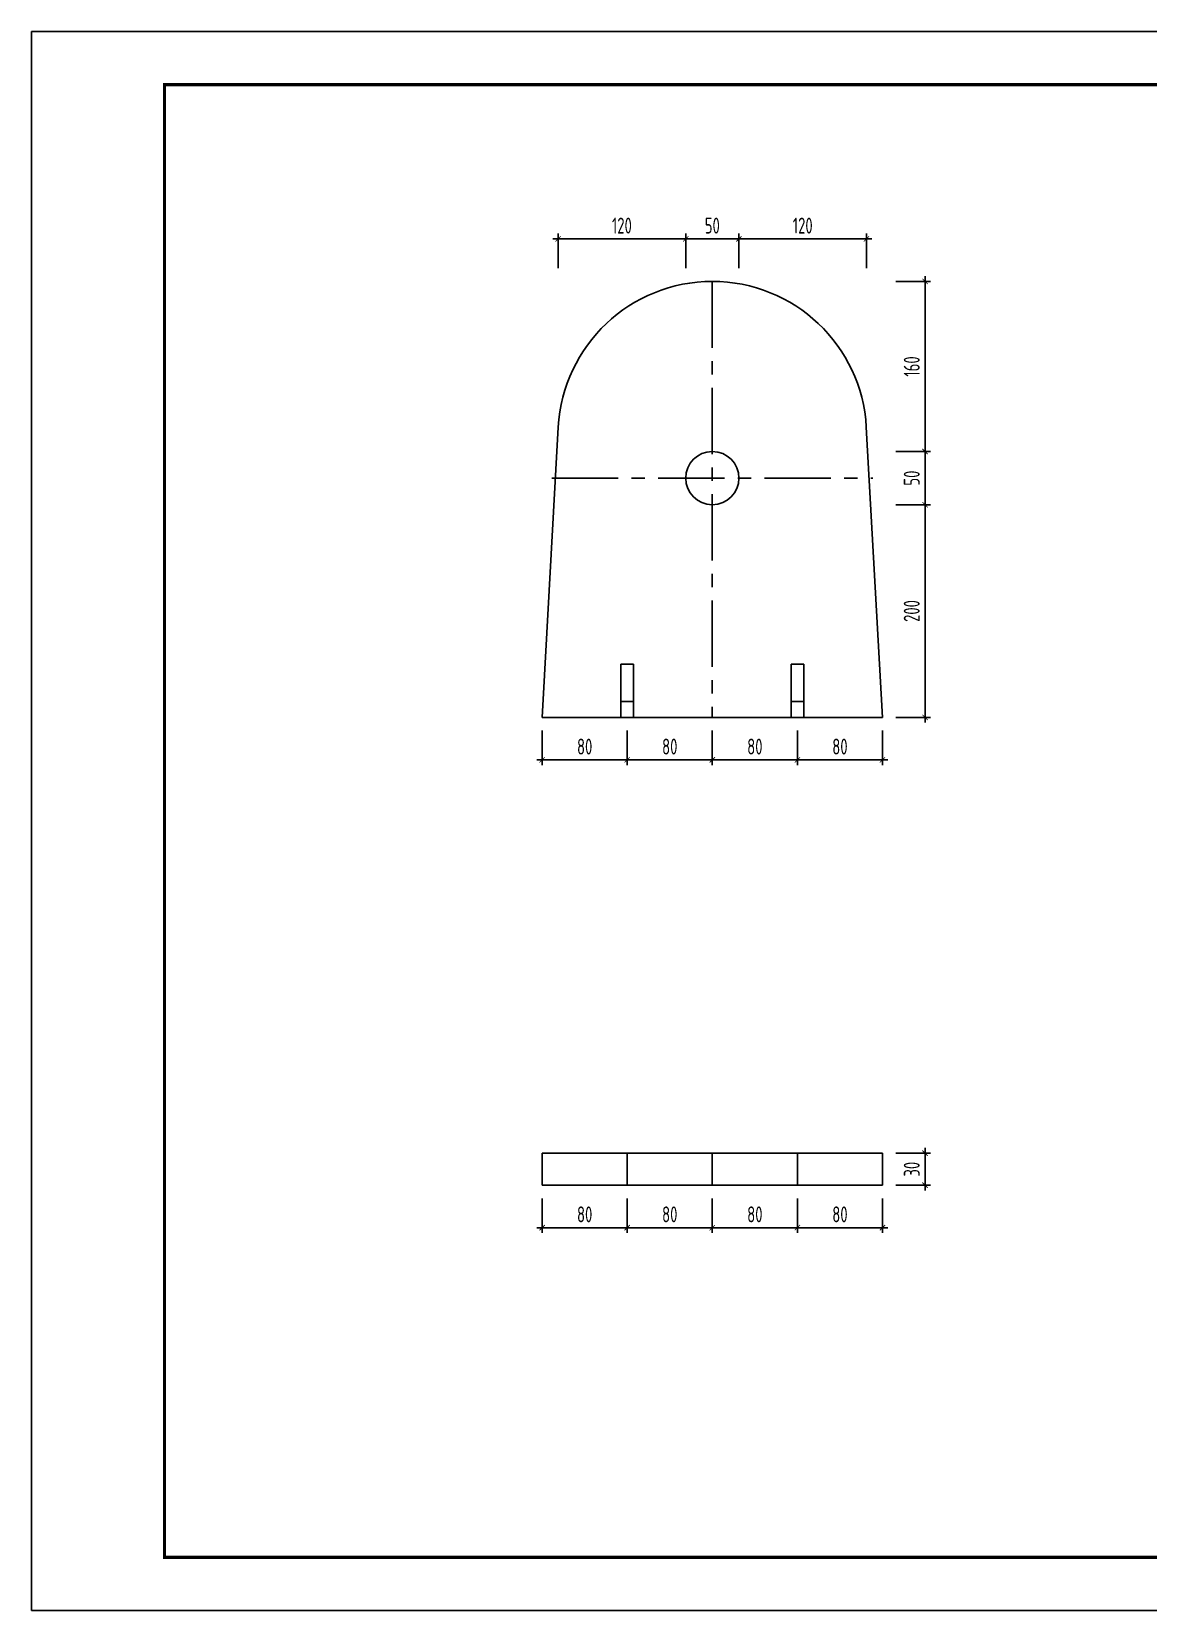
# Model space of a CAD drawing. Extents: x -179386 to 128588, y -100 to 34507.
# Drawn here: x -17271 to 3729, y 0 to 29700 of the extents above; entities that cross this region are included whole.
import ezdxf
from ezdxf.enums import TextEntityAlignment as Align

# ---------------------------------------------------------------- set-up
doc = ezdxf.new("R2010")
doc.units = 0
doc.header["$LTSCALE"] = 1000
doc.linetypes.add('CENTER', pattern=[2, 1.25, -0.25, 0.25, -0.25])
doc.layers.get('0').update_dxf_attribs({"linetype": 'CONTINUOUS'})
doc.layers.get('Defpoints').update_dxf_attribs({"linetype": 'CONTINUOUS'})
doc.layers.add('1粗实线', color=1, linetype='CONTINUOUS', lineweight=30)
doc.layers.add('HFZT', color=5, linetype='CONTINUOUS', lineweight=15)
doc.styles.add('TSSD_Dimension', font='tssdeng.shx', dxfattribs={"width": 0.7, "bigfont": 'hztxt.shx'})
doc.styles.add('TSSD_NORM', font='tssdeng.shx', dxfattribs={"width": 0.7, "bigfont": 'hztxt.shx'})
doc.dimstyles.new('TSSD_100_100', dxfattribs={"dimtxt": 300, "dimasz": 100, "dimexe": 100, "dimexo": 250, "dimgap": 100, "dimtad": 1, "dimdec": 0, "dimzin": 0, "dimdsep": 46, "dimtxsty": 'TSSD_Dimension', "dimblk": 'ARCHTICK', "dimblk1": 'ARCHTICK', "dimblk2": 'ARCHTICK', "dimcen": 0, "dimdle": 100, "dimclrt": 7, "dimadec": 0, "dimazin": 0, "dimtfac": 1, "dimtdec": 0, "dimtix": 1, "dimtmove": 2, "dimatfit": 3, "dimfxl": 1, "dimtolj": 1, "dimtzin": 0, "dimarcsym": 0})

# ---------------------------------------------------------------- blocks, each defined once
blk = doc.blocks.new('DETK')
at = {"color": 7, "linetype": 'Continuous'}
blk.add_lwpolyline([(0, 0), (0, 29700), (42000, 29700), (42000, 0), (0, 0)], dxfattribs=at)
at = {"layer": '1粗实线', "color": 7, "linetype": 'Continuous', "const_width": 60}
blk.add_lwpolyline([(2500, 1000), (2500, 28700), (41000, 28700), (41000, 1000), (2500, 1000)], dxfattribs=at)
at = {"layer": 'HFZT', "color": 2, "style": 'TSSD_NORM', "width": 0.7}
for tag, height, p in [('比例尺', 250, (40275, 3100)), ('图号', 250, (37501, 1700)), ('日期', 250, (40275, 1700)), ('图名', 400, (31926, 1425))]:
    blk.add_attdef(tag, text='', height=height, dxfattribs=at).set_placement(p, align=Align.MIDDLE)
blk = doc.blocks.new('_ArchTick')
at = {"color": 0, "linetype": 'ByBlock', "const_width": 0.15}
blk.add_lwpolyline([(-0.5, -0.5), (0.5, 0.5)], dxfattribs=at)
blk = doc.blocks.new('*D231')
at = {"color": 0, "lineweight": -2, "transparency": 16777216}
for p, q in [((-7671, 16550), (-7671, 15900)), ((-6071, 16550), (-6071, 15900)), ((-7771, 16000), (-5971, 16000))]:
    blk.add_line(p, q, dxfattribs=at)
at = {"layer": 'Defpoints', "color": 0, "transparency": 16777216}
for p in [(-7671, 16800), (-6071, 16800), (-6071, 16000)]:
    blk.add_point(p, dxfattribs=at)
at = {"color": 0, "lineweight": -2, "transparency": 16777216, "xscale": 100, "yscale": 100, "zscale": 100, "rotation": 180}
blk.add_blockref('_ArchTick', (-7671, 16000), dxfattribs=at)
at = {"color": 0, "lineweight": -2, "transparency": 16777216, "xscale": 100, "yscale": 100, "zscale": 100}
blk.add_blockref('_ArchTick', (-6071, 16000), dxfattribs=at)
at = {"color": 7, "transparency": 16777216, "insert": (-6871, 16250), "char_height": 300, "attachment_point": 5, "style": 'TSSD_Dimension'}
blk.add_mtext('\\A1;80', dxfattribs=at)
blk = doc.blocks.new('*D232')
at = {"color": 0, "lineweight": -2, "transparency": 16777216}
for p, q in [((-6071, 16550), (-6071, 15900)), ((-4471, 16550), (-4471, 15900)), ((-6171, 16000), (-4371, 16000))]:
    blk.add_line(p, q, dxfattribs=at)
at = {"layer": 'Defpoints', "color": 0, "transparency": 16777216}
for p in [(-6071, 16800), (-4471, 16800), (-4471, 16000)]:
    blk.add_point(p, dxfattribs=at)
at = {"color": 0, "lineweight": -2, "transparency": 16777216, "xscale": 100, "yscale": 100, "zscale": 100, "rotation": 180}
blk.add_blockref('_ArchTick', (-6071, 16000), dxfattribs=at)
at = {"color": 0, "lineweight": -2, "transparency": 16777216, "xscale": 100, "yscale": 100, "zscale": 100}
blk.add_blockref('_ArchTick', (-4471, 16000), dxfattribs=at)
at = {"color": 7, "transparency": 16777216, "insert": (-5271, 16250), "char_height": 300, "attachment_point": 5, "style": 'TSSD_Dimension'}
blk.add_mtext('\\A1;80', dxfattribs=at)
blk = doc.blocks.new('*D233')
at = {"color": 0, "lineweight": -2, "transparency": 16777216}
for p, q in [((-4471, 16550), (-4471, 15900)), ((-2871, 16550), (-2871, 15900)), ((-4571, 16000), (-2771, 16000))]:
    blk.add_line(p, q, dxfattribs=at)
at = {"layer": 'Defpoints', "color": 0, "transparency": 16777216}
for p in [(-4471, 16800), (-2871, 16800), (-2871, 16000)]:
    blk.add_point(p, dxfattribs=at)
at = {"color": 0, "lineweight": -2, "transparency": 16777216, "xscale": 100, "yscale": 100, "zscale": 100, "rotation": 180}
blk.add_blockref('_ArchTick', (-4471, 16000), dxfattribs=at)
at = {"color": 0, "lineweight": -2, "transparency": 16777216, "xscale": 100, "yscale": 100, "zscale": 100}
blk.add_blockref('_ArchTick', (-2871, 16000), dxfattribs=at)
at = {"color": 7, "transparency": 16777216, "insert": (-3671, 16250), "char_height": 300, "attachment_point": 5, "style": 'TSSD_Dimension'}
blk.add_mtext('\\A1;80', dxfattribs=at)
blk = doc.blocks.new('*D234')
at = {"color": 0, "lineweight": -2, "transparency": 16777216}
for p, q in [((-2871, 16550), (-2871, 15900)), ((-1271, 16550), (-1271, 15900)), ((-2971, 16000), (-1171, 16000))]:
    blk.add_line(p, q, dxfattribs=at)
at = {"layer": 'Defpoints', "color": 0, "transparency": 16777216}
for p in [(-2871, 16800), (-1271, 16800), (-1271, 16000)]:
    blk.add_point(p, dxfattribs=at)
at = {"color": 0, "lineweight": -2, "transparency": 16777216, "xscale": 100, "yscale": 100, "zscale": 100, "rotation": 180}
blk.add_blockref('_ArchTick', (-2871, 16000), dxfattribs=at)
at = {"color": 0, "lineweight": -2, "transparency": 16777216, "xscale": 100, "yscale": 100, "zscale": 100}
blk.add_blockref('_ArchTick', (-1271, 16000), dxfattribs=at)
at = {"color": 7, "transparency": 16777216, "insert": (-2071, 16250), "char_height": 300, "attachment_point": 5, "style": 'TSSD_Dimension'}
blk.add_mtext('\\A1;80', dxfattribs=at)
blk = doc.blocks.new('*D235')
at = {"color": 0, "lineweight": -2, "transparency": 16777216}
for p, q in [((-1021, 20800), (-371, 20800)), ((-471, 16700), (-471, 20900)), ((-1021, 16800), (-371, 16800))]:
    blk.add_line(p, q, dxfattribs=at)
at = {"layer": 'Defpoints', "color": 0, "transparency": 16777216}
for p in [(-1271, 20800), (-471, 20800), (-1271, 16800)]:
    blk.add_point(p, dxfattribs=at)
at = {"color": 0, "lineweight": -2, "transparency": 16777216, "xscale": 100, "yscale": 100, "zscale": 100}
for p, rotation in [((-471, 20800), 90), ((-471, 16800), 270)]:
    blk.add_blockref('_ArchTick', p, dxfattribs=dict(at, rotation=rotation))
at = {"color": 7, "transparency": 16777216, "insert": (-721, 18800), "char_height": 300, "attachment_point": 5, "rotation": 90, "style": 'TSSD_Dimension'}
blk.add_mtext('\\A1;200', dxfattribs=at)
blk = doc.blocks.new('*D236')
at = {"color": 0, "lineweight": -2, "transparency": 16777216}
for p, q in [((-1021, 21800), (-371, 21800)), ((-471, 20700), (-471, 21900)), ((-1021, 20800), (-371, 20800))]:
    blk.add_line(p, q, dxfattribs=at)
at = {"layer": 'Defpoints', "color": 0, "transparency": 16777216}
for p in [(-1271, 21800), (-471, 21800), (-1271, 20800)]:
    blk.add_point(p, dxfattribs=at)
at = {"color": 0, "lineweight": -2, "transparency": 16777216, "xscale": 100, "yscale": 100, "zscale": 100}
for p, rotation in [((-471, 21800), 90), ((-471, 20800), 270)]:
    blk.add_blockref('_ArchTick', p, dxfattribs=dict(at, rotation=rotation))
at = {"color": 7, "transparency": 16777216, "insert": (-721, 21300), "char_height": 300, "attachment_point": 5, "rotation": 90, "style": 'TSSD_Dimension'}
blk.add_mtext('\\A1;50', dxfattribs=at)
blk = doc.blocks.new('*D237')
at = {"color": 0, "lineweight": -2, "transparency": 16777216}
for p, q in [((-1021, 25000), (-371, 25000)), ((-471, 21700), (-471, 25100)), ((-1021, 21800), (-371, 21800))]:
    blk.add_line(p, q, dxfattribs=at)
at = {"layer": 'Defpoints', "color": 0, "transparency": 16777216}
for p in [(-1271, 25000), (-471, 25000), (-1271, 21800)]:
    blk.add_point(p, dxfattribs=at)
at = {"color": 0, "lineweight": -2, "transparency": 16777216, "xscale": 100, "yscale": 100, "zscale": 100}
for p, rotation in [((-471, 25000), 90), ((-471, 21800), 270)]:
    blk.add_blockref('_ArchTick', p, dxfattribs=dict(at, rotation=rotation))
at = {"color": 7, "transparency": 16777216, "insert": (-721, 23400), "char_height": 300, "attachment_point": 5, "rotation": 90, "style": 'TSSD_Dimension'}
blk.add_mtext('\\A1;160', dxfattribs=at)
blk = doc.blocks.new('*D238')
at = {"color": 0, "lineweight": -2, "transparency": 16777216}
for p, q in [((-7371, 25250), (-7371, 25900)), ((-4971, 25250), (-4971, 25900)), ((-7471, 25800), (-4871, 25800))]:
    blk.add_line(p, q, dxfattribs=at)
at = {"layer": 'Defpoints', "color": 0, "transparency": 16777216}
for p in [(-4971, 25800), (-7371, 25000), (-4971, 25000)]:
    blk.add_point(p, dxfattribs=at)
at = {"color": 0, "lineweight": -2, "transparency": 16777216, "xscale": 100, "yscale": 100, "zscale": 100, "rotation": 180}
blk.add_blockref('_ArchTick', (-7371, 25800), dxfattribs=at)
at = {"color": 0, "lineweight": -2, "transparency": 16777216, "xscale": 100, "yscale": 100, "zscale": 100}
blk.add_blockref('_ArchTick', (-4971, 25800), dxfattribs=at)
at = {"color": 7, "transparency": 16777216, "insert": (-6171, 26050), "char_height": 300, "attachment_point": 5, "style": 'TSSD_Dimension'}
blk.add_mtext('\\A1;120', dxfattribs=at)
blk = doc.blocks.new('*D239')
at = {"color": 0, "lineweight": -2, "transparency": 16777216}
for p, q in [((-4971, 25250), (-4971, 25900)), ((-3971, 25250), (-3971, 25900)), ((-5071, 25800), (-3871, 25800))]:
    blk.add_line(p, q, dxfattribs=at)
at = {"layer": 'Defpoints', "color": 0, "transparency": 16777216}
for p in [(-3971, 25800), (-4971, 25000), (-3971, 25000)]:
    blk.add_point(p, dxfattribs=at)
at = {"color": 0, "lineweight": -2, "transparency": 16777216, "xscale": 100, "yscale": 100, "zscale": 100, "rotation": 180}
blk.add_blockref('_ArchTick', (-4971, 25800), dxfattribs=at)
at = {"color": 0, "lineweight": -2, "transparency": 16777216, "xscale": 100, "yscale": 100, "zscale": 100}
blk.add_blockref('_ArchTick', (-3971, 25800), dxfattribs=at)
at = {"color": 7, "transparency": 16777216, "insert": (-4471, 26050), "char_height": 300, "attachment_point": 5, "style": 'TSSD_Dimension'}
blk.add_mtext('\\A1;50', dxfattribs=at)
blk = doc.blocks.new('*D240')
at = {"color": 0, "lineweight": -2, "transparency": 16777216}
for p, q in [((-3971, 25250), (-3971, 25900)), ((-1571, 25250), (-1571, 25900)), ((-4071, 25800), (-1471, 25800))]:
    blk.add_line(p, q, dxfattribs=at)
at = {"layer": 'Defpoints', "color": 0, "transparency": 16777216}
for p in [(-1571, 25800), (-3971, 25000), (-1571, 25000)]:
    blk.add_point(p, dxfattribs=at)
at = {"color": 0, "lineweight": -2, "transparency": 16777216, "xscale": 100, "yscale": 100, "zscale": 100, "rotation": 180}
blk.add_blockref('_ArchTick', (-3971, 25800), dxfattribs=at)
at = {"color": 0, "lineweight": -2, "transparency": 16777216, "xscale": 100, "yscale": 100, "zscale": 100}
blk.add_blockref('_ArchTick', (-1571, 25800), dxfattribs=at)
at = {"color": 7, "transparency": 16777216, "insert": (-2771, 26050), "char_height": 300, "attachment_point": 5, "style": 'TSSD_Dimension'}
blk.add_mtext('\\A1;120', dxfattribs=at)
blk = doc.blocks.new('*D245')
at = {"color": 0, "lineweight": -2, "transparency": 16777216}
for p, q in [((-7671, 7750), (-7671, 7100)), ((-6071, 7750), (-6071, 7100)), ((-7771, 7200), (-5971, 7200))]:
    blk.add_line(p, q, dxfattribs=at)
at = {"layer": 'Defpoints', "color": 0, "transparency": 16777216}
for p in [(-7671, 8000), (-6071, 8000), (-6071, 7200)]:
    blk.add_point(p, dxfattribs=at)
at = {"color": 0, "lineweight": -2, "transparency": 16777216, "xscale": 100, "yscale": 100, "zscale": 100, "rotation": 180}
blk.add_blockref('_ArchTick', (-7671, 7200), dxfattribs=at)
at = {"color": 0, "lineweight": -2, "transparency": 16777216, "xscale": 100, "yscale": 100, "zscale": 100}
blk.add_blockref('_ArchTick', (-6071, 7200), dxfattribs=at)
at = {"color": 7, "transparency": 16777216, "insert": (-6871, 7450), "char_height": 300, "attachment_point": 5, "style": 'TSSD_Dimension'}
blk.add_mtext('\\A1;80', dxfattribs=at)
blk = doc.blocks.new('*D246')
at = {"color": 0, "lineweight": -2, "transparency": 16777216}
for p, q in [((-6071, 7750), (-6071, 7100)), ((-4471, 7750), (-4471, 7100)), ((-6171, 7200), (-4371, 7200))]:
    blk.add_line(p, q, dxfattribs=at)
at = {"layer": 'Defpoints', "color": 0, "transparency": 16777216}
for p in [(-6071, 8000), (-4471, 8000), (-4471, 7200)]:
    blk.add_point(p, dxfattribs=at)
at = {"color": 0, "lineweight": -2, "transparency": 16777216, "xscale": 100, "yscale": 100, "zscale": 100, "rotation": 180}
blk.add_blockref('_ArchTick', (-6071, 7200), dxfattribs=at)
at = {"color": 0, "lineweight": -2, "transparency": 16777216, "xscale": 100, "yscale": 100, "zscale": 100}
blk.add_blockref('_ArchTick', (-4471, 7200), dxfattribs=at)
at = {"color": 7, "transparency": 16777216, "insert": (-5271, 7450), "char_height": 300, "attachment_point": 5, "style": 'TSSD_Dimension'}
blk.add_mtext('\\A1;80', dxfattribs=at)
blk = doc.blocks.new('*D247')
at = {"color": 0, "lineweight": -2, "transparency": 16777216}
for p, q in [((-4471, 7750), (-4471, 7100)), ((-2871, 7750), (-2871, 7100)), ((-4571, 7200), (-2771, 7200))]:
    blk.add_line(p, q, dxfattribs=at)
at = {"layer": 'Defpoints', "color": 0, "transparency": 16777216}
for p in [(-4471, 8000), (-2871, 8000), (-2871, 7200)]:
    blk.add_point(p, dxfattribs=at)
at = {"color": 0, "lineweight": -2, "transparency": 16777216, "xscale": 100, "yscale": 100, "zscale": 100, "rotation": 180}
blk.add_blockref('_ArchTick', (-4471, 7200), dxfattribs=at)
at = {"color": 0, "lineweight": -2, "transparency": 16777216, "xscale": 100, "yscale": 100, "zscale": 100}
blk.add_blockref('_ArchTick', (-2871, 7200), dxfattribs=at)
at = {"color": 7, "transparency": 16777216, "insert": (-3671, 7450), "char_height": 300, "attachment_point": 5, "style": 'TSSD_Dimension'}
blk.add_mtext('\\A1;80', dxfattribs=at)
blk = doc.blocks.new('*D248')
at = {"color": 0, "lineweight": -2, "transparency": 16777216}
for p, q in [((-2871, 7750), (-2871, 7100)), ((-1271, 7750), (-1271, 7100)), ((-2971, 7200), (-1171, 7200))]:
    blk.add_line(p, q, dxfattribs=at)
at = {"layer": 'Defpoints', "color": 0, "transparency": 16777216}
for p in [(-2871, 8000), (-1271, 8000), (-1271, 7200)]:
    blk.add_point(p, dxfattribs=at)
at = {"color": 0, "lineweight": -2, "transparency": 16777216, "xscale": 100, "yscale": 100, "zscale": 100, "rotation": 180}
blk.add_blockref('_ArchTick', (-2871, 7200), dxfattribs=at)
at = {"color": 0, "lineweight": -2, "transparency": 16777216, "xscale": 100, "yscale": 100, "zscale": 100}
blk.add_blockref('_ArchTick', (-1271, 7200), dxfattribs=at)
at = {"color": 7, "transparency": 16777216, "insert": (-2071, 7450), "char_height": 300, "attachment_point": 5, "style": 'TSSD_Dimension'}
blk.add_mtext('\\A1;80', dxfattribs=at)
blk = doc.blocks.new('*D249')
at = {"color": 0, "lineweight": -2, "transparency": 16777216}
for p, q in [((-471, 7900), (-471, 8700)), ((-1021, 8600), (-371, 8600)), ((-1021, 8000), (-371, 8000))]:
    blk.add_line(p, q, dxfattribs=at)
at = {"layer": 'Defpoints', "color": 0, "transparency": 16777216}
for p in [(-1271, 8600), (-471, 8600), (-1271, 8000)]:
    blk.add_point(p, dxfattribs=at)
at = {"color": 0, "lineweight": -2, "transparency": 16777216, "xscale": 100, "yscale": 100, "zscale": 100}
for p, rotation in [((-471, 8600), 90), ((-471, 8000), 270)]:
    blk.add_blockref('_ArchTick', p, dxfattribs=dict(at, rotation=rotation))
at = {"color": 7, "transparency": 16777216, "insert": (-721, 8300), "char_height": 300, "attachment_point": 5, "rotation": 90, "style": 'TSSD_Dimension'}
blk.add_mtext('\\A1;30', dxfattribs=at)

msp = doc.modelspace()

# ---------------------------------------------------------------- linework, layer by layer
at = {"linetype": 'CENTER'}
for p, q in [((-4470.75531, 25000), (-4470.75531, 16800)), ((-7490.75531, 21300), (-1450.75531, 21300))]:
    msp.add_line(p, q, dxfattribs=at)
for p, q in [((-7670.75531, 16800), (-7366.25846, 22261.43586)), ((-1270.75531, 16800), (-1575.25217, 22261.43586)), ((-6190.75531, 16800), (-6190.75531, 17800)), ((-6190.75531, 17800), (-5950.75531, 17800)), ((-5950.75531, 16800), (-5950.75531, 17800)), ((-2990.75531, 16800), (-2990.75531, 17800)), ((-2990.75531, 17800), (-2750.75531, 17800)), ((-2750.75531, 16800), (-2750.75531, 17800)), ((-6190.75531, 17100), (-5950.75531, 17100)), ((-2990.75531, 17100), (-2750.75531, 17100)), ((-7670.75531, 16800), (-1270.75531, 16800)), ((-7670.75531, 8600), (-1270.75531, 8600)), ((-7670.75531, 8000), (-7670.75531, 8600)), ((-6070.75531, 8000), (-6070.75531, 8600)), ((-4470.75531, 8000), (-4470.75531, 8600)), ((-2870.75531, 8000), (-2870.75531, 8600)), ((-1270.75531, 8000), (-1270.75531, 8600)), ((-7670.75531, 8000), (-1270.75531, 8000))]:
    msp.add_line(p, q)
msp.add_circle((-4470.75531, 21300), 500)
msp.add_arc((-4470.75531, 22100), 2900, 3.191164621, 176.808835379)

# ---------------------------------------------------------------- block references
msp.add_blockref('DETK', (-17270.75531, 0))

# ---------------------------------------------------------------- dimensions: what is measured, and where the dimension line sits
for p1, p2, distance, text, picture, middle in [((-7370.75531, 25000), (-4970.75531, 25000), 800, '120', '*D238', (-6170.75531, 26050)), ((-4970.75531, 25000), (-3970.75531, 25000), 800, '50', '*D239', (-4470.75531, 26050)), ((-3970.75531, 25000), (-1570.75531, 25000), 800, '120', '*D240', (-2770.75531, 26050)), ((-1270.75531, 21800), (-1270.75531, 25000), -800, '160', '*D237', (-720.75531, 23400)), ((-1270.75531, 20800), (-1270.75531, 21800), -800, '50', '*D236', (-720.75531, 21300)), ((-1270.75531, 16800), (-1270.75531, 20800), -800, '200', '*D235', (-720.75531, 18800)), ((-7670.75531, 16800), (-6070.75531, 16800), -800, '80', '*D231', (-6870.75531, 16250)), ((-6070.75531, 16800), (-4470.75531, 16800), -800, '80', '*D232', (-5270.75531, 16250)), ((-4470.75531, 16800), (-2870.75531, 16800), -800, '80', '*D233', (-3670.75531, 16250)), ((-2870.75531, 16800), (-1270.75531, 16800), -800, '80', '*D234', (-2070.75531, 16250)), ((-1270.75531, 8000), (-1270.75531, 8600), -800, '30', '*D249', (-720.75531, 8300)), ((-7670.75531, 8000), (-6070.75531, 8000), -800, '80', '*D245', (-6870.75531, 7450)), ((-6070.75531, 8000), (-4470.75531, 8000), -800, '80', '*D246', (-5270.75531, 7450)), ((-4470.75531, 8000), (-2870.75531, 8000), -800, '80', '*D247', (-3670.75531, 7450)), ((-2870.75531, 8000), (-1270.75531, 8000), -800, '80', '*D248', (-2070.75531, 7450))]:
    dim = msp.add_aligned_dim(p1=p1, p2=p2, distance=distance, text=text, dimstyle='TSSD_100_100')
    dim.commit()
    dim.dimension.update_dxf_attribs({"geometry": picture, "text_midpoint": middle})

doc.saveas('drawing.dxf')
